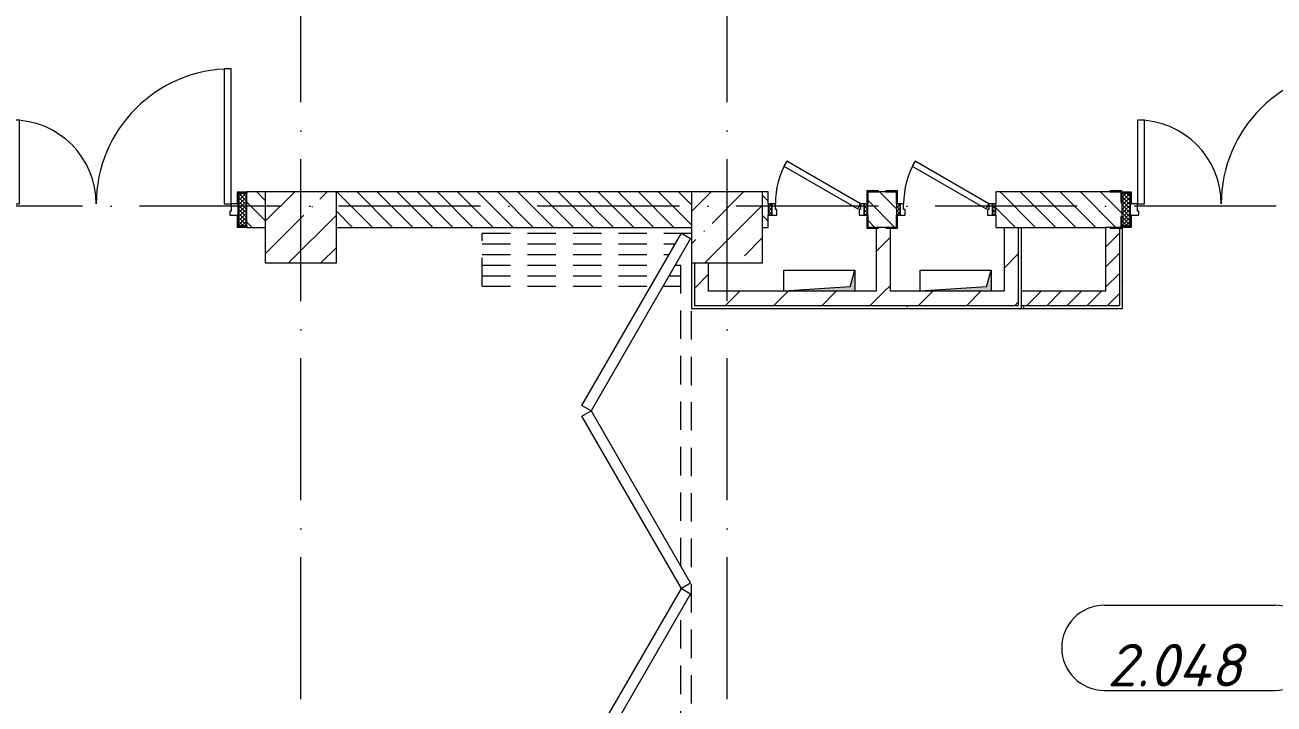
# Model space of a CAD drawing. Header units: millimetres. Extents: x -6467 to 106027, y -7090 to 195095.
# Drawn here: x 24108 to 32900, y 2477 to 7255 of the extents above; entities that cross this region are included whole.
import ezdxf

# ---------------------------------------------------------------- set-up
doc = ezdxf.new("R2010")
doc.units = ezdxf.units.MM
doc.linetypes.add('200_ШТРИХ__ш1_п0_6_', pattern=[320, 200, -120])
doc.linetypes.add('50_200_ШТРИХ_1Т_ш5_п1_п1_', pattern=[1400, 1000, -200, 0, -200])
for name, color, linetype, lineweight, true_color in [('A-AREA-IDEN-1', 7, 'Continuous', 9, 0xaaaaaa), ('A-GENM-1', 7, 'Continuous', 9, 0xaaaaaa), ('A-GENM-2', 7, 'Continuous', 20, 0xaaaaaa), ('I-WALL-1', 7, 'Continuous', 5, 0x787878), ('M-EQPM-1', 7, 'Continuous', 9, 0xaaaaaa), ('M-EQPM-2', 7, 'Continuous', 9, 0xe2e2e2), ('Оси-3', 7, '50_200_ШТРИХ_1Т_ш5_п1_п1_', 9, 0xaaaaaa)]:
    doc.layers.add(name, color=color, linetype=linetype, lineweight=lineweight, true_color=true_color)
for name, color, linetype, lineweight in [('A-DOOR', 7, 'Continuous', 9), ('A-DOOR-2', 7, 'Continuous', 5), ('A-DOOR-3', 7, '200_ШТРИХ__ш1_п0_6_', 5), ('A-DOOR-FRAM', 7, 'Continuous', 9), ('A-DOOR-FRAM-2', 7, 'Continuous', 5), ('A-WALL', 7, 'Continuous', 5), ('A-WALL-FNSH-1', 7, 'Continuous', 5), ('I-WALL', 7, 'Continuous', 5), ('S-COLS', 7, 'Continuous', 9), ('S-COLS-1', 7, 'Continuous', 5)]:
    doc.layers.add(name, color=color, linetype=linetype, lineweight=lineweight)
doc.styles.add('ISOCPEUR_I', font='isocpeui.ttf', dxfattribs={"height": 300})
pattern_1 = [(45, (0, 0), (-169.7056, 169.7056), [])]
pattern_2 = [(0, (0, 0), (406.4, 101.6), [6.706, -298.094, 6.706, -298.094, -1625.6]), (0, (0, 0), (406.4, 101.6), [-609.6, 6.706, -602.894, 6.706, -298.094, -711.2]), (0, (0, 0), (406.4, 101.6), [-1524, 6.706, -196.494, 6.706, -501.294]), (120, (152.4, 50.8), (-291.18818, 301.15272), [6.706, -298.094, 6.706, -298.094, -1625.6]), (120, (152.4, 50.8), (-291.18818, 301.15272), [-609.6, 6.706, -602.894, 6.706, -298.094, -711.2]), (120, (152.4, 50.8), (-291.18818, 301.15272), [-1524, 6.706, -196.494, 6.706, -501.294]), (240, (203.2, 254), (-115.21182, -402.75272), [6.706, -298.094, 6.706, -298.094, -1625.6]), (240, (203.2, 254), (-115.21182, -402.75272), [-609.6, 6.706, -602.894, 6.706, -298.094, -711.2]), (240, (203.2, 254), (-115.21182, -402.75272), [-1524, 6.706, -196.494, 6.706, -501.294])]
pattern_3 = [(135, (1456.41, 189.685), (-14.14214, -14.14214), []), (225, (1456.41, 189.685), (14.14214, -14.14214), [])]
pattern_4 = [(45, (-666.384, 189.685), (-14.1421, 14.1421), []), (135, (-666.384, 189.685), (-14.1421, -14.1421), [])]
pattern_5 = [(45, (0, 0), (-70.71068, 70.71068), [])]

# ---------------------------------------------------------------- blocks, each defined once
blk = doc.blocks.new('BSC_Колонна _Прямоугольная - 500х500-V83-АИ_План этажа Радиаторы_2')
at = {"layer": 'S-COLS-1'}
h = blk.add_hatch(dxfattribs=at)
h.set_pattern_fill('FP_111', color=256, style=0, pattern_type=2)
h.set_pattern_definition([(45, (-29050, -5831.04), (-228.0985, 228.0985), []), (45, (-28821.9, -5831.04), (-228.0985, 228.0985), [403.225, -80.645, 6.706, -73.939])])
h.paths.add_polyline_path([(-250, -250), (250, -250), (250, 250), (-250, 250)])
for p, q in [((250, 250), (-250, 250)), ((-250, 250), (-250, -250)), ((250, -250), (250, 250)), ((-250, -250), (250, -250))]:
    blk.add_line(p, q, dxfattribs=at)
blk = doc.blocks.new('BSC_Колонна _Прямоугольная - 500х500-V253-АИ_План этажа Радиаторы_2')
at = {"layer": 'S-COLS-1'}
h = blk.add_hatch(dxfattribs=at)
h.set_pattern_fill('FP_149', color=256, style=0, pattern_type=2)
h.set_pattern_definition([(45, (-26050, -5831.04), (-228.0985, 228.0985), []), (45, (-25821.9, -5831.04), (-228.0985, 228.0985), [403.225, -80.645, 6.706, -73.939])])
h.paths.add_polyline_path([(-250, -250), (250, -250), (250, 250), (-250, 250)])
for p, q in [((250, 250), (-250, 250)), ((-250, 250), (-250, -250)), ((250, -250), (250, 250)), ((-250, -250), (250, -250))]:
    blk.add_line(p, q, dxfattribs=at)
blk = doc.blocks.new('Канал вертикальный прямоугольный - Шахта - значок проема-24087324-АИ_План этажа Радиаторы_2')
at = {"layer": 'M-EQPM-2'}
blk.add_hatch(color=256, dxfattribs=at).paths.add_polyline_path([(-250, 75), (-250, -75), (-217.5, 42.5), (250, 75)])
at = {"layer": 'M-EQPM-1'}
for p, q in [((-250, -75), (-250, 75)), ((-250, 75), (250, 75)), ((-217.5, 42.5), (-250, -75)), ((-217.5, 42.5), (250, 75)), ((250, 75), (250, -75)), ((250, -75), (-250, -75))]:
    blk.add_line(p, q, dxfattribs=at)
blk = doc.blocks.new('110_Дверь_СКБ_1Ст_Внутренняя - ДОО_Д-22_Дв_700x2100h_Технический шкаф ЭОМ и СС EI30-25217176-АИ_План этажа Радиаторы_2')
at = {"layer": 'A-DOOR-2'}
h = blk.add_hatch(dxfattribs=at)
h.set_pattern_fill('FP_232', color=256, style=0, pattern_type=2)
h.set_pattern_definition([(135, (1951.41, 189.685), (-14.14214, -14.14214), []), (225, (1951.41, 189.685), (14.14214, -14.14214), [])])
h.paths.add_polyline_path([(362.5, -40), (362.5, 40), (337.5, 40), (337.5, -40)])
at = {"layer": 'A-DOOR-FRAM-2'}
h = blk.add_hatch(dxfattribs=at)
h.set_pattern_fill('FP_233', color=256, style=0, pattern_type=2)
h.set_pattern_definition([(45, (-171.384, 189.685), (-14.1421, 14.1421), []), (135, (-171.384, 189.685), (-14.1421, -14.1421), [])])
h.paths.add_polyline_path([(-312.5, -40), (-312.5, 40), (-337.5, 40), (-337.5, -40)])
at = {"layer": 'A-DOOR'}
for p, q in [((-207.1, 340), (-227.1, 305.4)), ((-227.1, 305.4), (292.5, 5.4)), ((312.5, 40), (-207.1, 340)), ((292.5, 5.4), (312.5, 40))]:
    blk.add_line(p, q, dxfattribs=at)
at = {"layer": 'A-DOOR-2'}
blk.add_arc((312.5, 40), 600, 150, 180, dxfattribs=at)
at = {"layer": 'A-DOOR-FRAM'}
for p, q in [((-312.5, 40), (-337.5, 40)), ((-337.5, 40), (-337.5, -40)), ((-287.5, 40), (-312.5, 40)), ((-312.5, 40), (-312.5, -40)), ((-312.5, -40), (-312.5, 40)), ((-287.5, 0), (-287.5, 40)), ((-277.5, 0), (-287.5, 0)), ((-277.5, -40), (-277.5, 0)), ((312.5, 0), (302.5, 0)), ((302.5, 0), (302.5, -40)), ((312.5, 40), (312.5, 0)), ((337.5, 40), (312.5, 40)), ((337.5, -40), (337.5, 40)), ((362.5, 40), (337.5, 40)), ((337.5, 40), (337.5, -40)), ((362.5, -40), (362.5, 40)), ((-337.5, -40), (-312.5, -40)), ((-312.5, -40), (-277.5, -40)), ((302.5, -40), (337.5, -40)), ((337.5, -40), (362.5, -40))]:
    blk.add_line(p, q, dxfattribs=at)
blk = doc.blocks.new('DOR__перегородка__Прямоугольная - Вн_ДПГ_7150х3600h-V343-АИ_План этажа Радиаторы_2')
at = {"layer": 'A-DOOR-3'}
for p, q in [((6775.2, 1474.2), (7150, 1474.2)), ((6775.2, 1474.2), (6775.2, 287.5)), ((6850.2, 1474.2), (6850.2, 244.2)), ((6925.2, 1474.2), (6925.2, 200.9)), ((7000.2, 1474.2), (7000.2, 157.6)), ((7075.2, 1474.2), (7075.2, 114.3)), ((7150, 1474.2), (7150, 0)), ((6775.2, 200.9), (6775.2, 75)), ((6850.2, 157.6), (6850.2, 75)), ((6925.2, 114.3), (6925.2, 75)), ((0, 75), (0, 0)), ((0, 75), (1994.5, 75)), ((0, 0), (6620, 0)), ((2144.5, 75), (2156.7, 75)), ((2306.7, 75), (4493.8, 75)), ((4643.8, 75), (4655, 75)), ((4805, 75), (6993.2, 75)), ((7143.2, 75), (7150, 75))]:
    blk.add_line(p, q, dxfattribs=at)
at = {"layer": 'A-DOOR-FRAM'}
for p, q in [((-348.4, 71.7), (863.9, 771.8)), ((901.5, 706.9), (-310.9, 6.7)), ((863.9, 771.8), (901.5, 706.9)), ((900.4, 706.9), (937.9, 771.8)), ((2112.7, 6.7), (900.4, 706.9)), ((937.9, 771.8), (2150.3, 71.7)), ((2150.9, 71.7), (3363.3, 771.8)), ((3400.8, 706.9), (2188.4, 6.7)), ((3363.3, 771.8), (3400.8, 706.9)), ((3399.7, 706.9), (3437.3, 771.8)), ((4612.1, 6.7), (3399.7, 706.9)), ((3437.3, 771.8), (4649.6, 71.7)), ((4649.2, 71.7), (5861.6, 771.8)), ((5899.1, 706.9), (4686.7, 6.7)), ((5861.6, 771.8), (5899.1, 706.9)), ((5899.1, 706.9), (5936.6, 771.8)), ((7111.4, 6.7), (5899.1, 706.9)), ((5936.6, 771.8), (7148.9, 71.7)), ((-310.9, 6.7), (-348.4, 71.7)), ((2150.3, 71.7), (2112.7, 6.7)), ((2188.4, 6.7), (2150.9, 71.7)), ((4649.6, 71.7), (4612.1, 6.7)), ((4686.7, 6.7), (4649.2, 71.7)), ((7148.9, 71.7), (7111.4, 6.7))]:
    blk.add_line(p, q, dxfattribs=at)
blk = doc.blocks.new('110_Дверь_СКБ_2Ст_Наружная1 - СОШ_Д-07_1760_1440_х2400мм_Все учебные помещения_ читальные залы_EIW30-25550483-АИ_План этажа Радиаторы_2')
at = {"layer": 'A-DOOR-2'}
h = blk.add_hatch(dxfattribs=at)
h.set_pattern_fill('FP_120', color=256, style=0, pattern_type=2)
h.set_pattern_definition(pattern_3)
h.paths.add_polyline_path([(899.5, -115), (899.5, 115), (839.5, 115), (839.5, -115)])
at = {"layer": 'A-DOOR-FRAM-2'}
h = blk.add_hatch(dxfattribs=at)
h.set_pattern_fill('FP_121', color=256, style=0, pattern_type=2)
h.set_pattern_definition(pattern_4)
h.paths.add_polyline_path([(-800.5, -115), (-800.5, 115), (-860.5, 115), (-860.5, -115)])
at = {"layer": 'A-DOOR'}
for p, q in [((789.5, 990), (739.5, 990)), ((739.5, 990), (739.5, 40)), ((789.5, 40), (789.5, 990)), ((-750.5, 630), (-750.5, 40)), ((-700.5, 630), (-750.5, 630)), ((-700.5, 40), (-700.5, 630)), ((-750.5, 40), (-700.5, 40)), ((739.5, 40), (789.5, 40))]:
    blk.add_line(p, q, dxfattribs=at)
at = {"layer": 'A-DOOR-2'}
for p, q in [((-792.5, 123), (-862.5, 123)), ((-862.5, 123), (-862.5, 115)), ((-862.5, 115), (-800.5, 115)), ((-800.5, 115), (-800.5, 40)), ((-792.5, 40), (-792.5, 123)), ((901.5, 123), (831.5, 123)), ((831.5, 123), (831.5, 40)), ((839.5, 40), (839.5, 115)), ((839.5, 115), (901.5, 115)), ((901.5, 115), (901.5, 123)), ((-800.5, 40), (-792.5, 40)), ((831.5, 40), (839.5, 40)), ((-792.5, -40), (-800.5, -40)), ((-800.5, -40), (-800.5, -115)), ((-792.5, -123), (-792.5, -40)), ((839.5, -40), (831.5, -40)), ((831.5, -40), (831.5, -123)), ((839.5, -115), (839.5, -40)), ((-862.5, -115), (-862.5, -123)), ((-800.5, -115), (-862.5, -115)), ((-862.5, -123), (-792.5, -123)), ((831.5, -123), (901.5, -123)), ((901.5, -115), (839.5, -115)), ((901.5, -123), (901.5, -115))]:
    blk.add_line(p, q, dxfattribs=at)
for centre, radius, start, end in [((789.5, 40), 950, 90, 180), ((-750.5, 40), 590, 0, 90)]:
    blk.add_arc(centre, radius, start, end, dxfattribs=at)
at = {"layer": 'A-DOOR-FRAM'}
for p, q in [((-800.5, 115), (-860.5, 115)), ((-860.5, 115), (-860.5, -115)), ((-800.5, -115), (-800.5, 115)), ((899.5, 115), (839.5, 115)), ((839.5, 115), (839.5, -115)), ((899.5, -115), (899.5, 115)), ((-750.5, 40), (-800.5, 40)), ((-800.5, 40), (-800.5, -40)), ((-750.5, -10), (-750.5, 40)), ((789.5, 40), (789.5, -10)), ((839.5, 40), (789.5, 40)), ((839.5, -40), (839.5, 40)), ((-800.5, -40), (-740.5, -40)), ((-740.5, -10), (-750.5, -10)), ((-740.5, -40), (-740.5, -10)), ((789.5, -10), (779.5, -10)), ((779.5, -10), (779.5, -40)), ((779.5, -40), (839.5, -40)), ((-860.5, -115), (-800.5, -115)), ((839.5, -115), (899.5, -115))]:
    blk.add_line(p, q, dxfattribs=at)
blk = doc.blocks.new('110_Дверь_СКБ_2Ст_Наружная1 - СОШ_Д-07_1760_1440_х2400мм_Все учебные помещения_ читальные залы_EIW30-25550325-АИ_План этажа Радиаторы_2')
at = {"layer": 'A-DOOR-2'}
h = blk.add_hatch(dxfattribs=at)
h.set_pattern_fill('FP_120', color=256, style=0, pattern_type=2)
h.set_pattern_definition(pattern_3)
h.paths.add_polyline_path([(899.5, -115), (899.5, 115), (839.5, 115), (839.5, -115)])
at = {"layer": 'A-DOOR-FRAM-2'}
h = blk.add_hatch(dxfattribs=at)
h.set_pattern_fill('FP_121', color=256, style=0, pattern_type=2)
h.set_pattern_definition(pattern_4)
h.paths.add_polyline_path([(-800.5, -115), (-800.5, 115), (-860.5, 115), (-860.5, -115)])
at = {"layer": 'A-DOOR'}
for p, q in [((789.5, 990), (739.5, 990)), ((739.5, 990), (739.5, 40)), ((789.5, 40), (789.5, 990)), ((-750.5, 630), (-750.5, 40)), ((-700.5, 630), (-750.5, 630)), ((-700.5, 40), (-700.5, 630)), ((-750.5, 40), (-700.5, 40)), ((739.5, 40), (789.5, 40))]:
    blk.add_line(p, q, dxfattribs=at)
at = {"layer": 'A-DOOR-2'}
for p, q in [((-792.5, 123), (-862.5, 123)), ((-862.5, 123), (-862.5, 115)), ((-862.5, 115), (-800.5, 115)), ((-800.5, 115), (-800.5, 40)), ((-792.5, 40), (-792.5, 123)), ((901.5, 123), (831.5, 123)), ((831.5, 123), (831.5, 40)), ((839.5, 40), (839.5, 115)), ((839.5, 115), (901.5, 115)), ((901.5, 115), (901.5, 123)), ((-800.5, 40), (-792.5, 40)), ((831.5, 40), (839.5, 40)), ((-792.5, -40), (-800.5, -40)), ((-800.5, -40), (-800.5, -115)), ((-792.5, -123), (-792.5, -40)), ((839.5, -40), (831.5, -40)), ((831.5, -40), (831.5, -123)), ((839.5, -115), (839.5, -40)), ((-862.5, -115), (-862.5, -123)), ((-800.5, -115), (-862.5, -115)), ((-862.5, -123), (-792.5, -123)), ((831.5, -123), (901.5, -123)), ((901.5, -115), (839.5, -115)), ((901.5, -123), (901.5, -115))]:
    blk.add_line(p, q, dxfattribs=at)
for centre, radius, start, end in [((789.5, 40), 950, 90, 180), ((-750.5, 40), 590, 0, 90)]:
    blk.add_arc(centre, radius, start, end, dxfattribs=at)
at = {"layer": 'A-DOOR-FRAM'}
for p, q in [((-800.5, 115), (-860.5, 115)), ((-860.5, 115), (-860.5, -115)), ((-800.5, -115), (-800.5, 115)), ((899.5, 115), (839.5, 115)), ((839.5, 115), (839.5, -115)), ((899.5, -115), (899.5, 115)), ((-750.5, 40), (-800.5, 40)), ((-800.5, 40), (-800.5, -40)), ((-750.5, -10), (-750.5, 40)), ((789.5, 40), (789.5, -10)), ((839.5, 40), (789.5, 40)), ((839.5, -40), (839.5, 40)), ((-800.5, -40), (-740.5, -40)), ((-740.5, -10), (-750.5, -10)), ((-740.5, -40), (-740.5, -10)), ((789.5, -10), (779.5, -10)), ((779.5, -10), (779.5, -40)), ((779.5, -40), (839.5, -40)), ((-860.5, -115), (-800.5, -115)), ((839.5, -115), (899.5, -115))]:
    blk.add_line(p, q, dxfattribs=at)
blk = doc.blocks.new('АР_Перемычка1 - АР_Перемычка-25550514-АИ_План этажа Радиаторы_2')
at = {"layer": 'A-GENM-1'}
blk.add_line((0, -125), (8, -125), dxfattribs=at)
blk = doc.blocks.new('Фахверк _газобетон торцы_227 - Фахверк _газобетон торцы_-25550664-АИ_План этажа Радиаторы_2')
at = {"layer": 'A-GENM-2'}
for p, q in [((89406, 156989.3), (89325, 156989.3)), ((89325, 156989.3), (89325, 156983.3)), ((89325, 156983.3), (89400, 156983.3)), ((89400, 156983.3), (89400, 156908.3)), ((89406, 156981.1), (89406, 156989.3)), ((89400, 156908.3), (89406, 156908.3)), ((89406, 156808.3), (89400, 156808.3)), ((89400, 156808.3), (89400, 156733.3)), ((89400, 156733.3), (89325, 156733.3)), ((89325, 156733.3), (89325, 156727.3)), ((89325, 156727.3), (89406, 156727.3)), ((89406, 156727.3), (89406, 156735.6))]:
    blk.add_line(p, q, dxfattribs=at)
blk = doc.blocks.new('Фахверк _газобетон торцы_779 - Фахверк _газобетон торцы_-25914278-АИ_План этажа Радиаторы_2')
at = {"layer": 'A-GENM-2'}
for p, q in [((14515, 11134.7), (14434, 11134.7)), ((14434, 11134.7), (14434, 11053.7)), ((14440, 11053.7), (14440, 11128.7)), ((14440, 11128.7), (14515, 11128.7)), ((14515, 11128.7), (14515, 11134.7)), ((14434, 11053.7), (14440, 11053.7)), ((14440, 10953.7), (14434, 10953.7)), ((14434, 10953.7), (14434, 10872.7)), ((14440, 10878.7), (14440, 10953.7)), ((14434, 10872.7), (14515, 10872.7)), ((14515, 10878.7), (14440, 10878.7)), ((14515, 10872.7), (14515, 10878.7))]:
    blk.add_line(p, q, dxfattribs=at)
blk = doc.blocks.new('Фахверк _газобетон торцы_780 - Фахверк _газобетон торцы_-25914298-АИ_План этажа Радиаторы_2')
at = {"layer": 'A-GENM-2'}
for p, q in [((88426, 11134.7), (88345, 11134.7)), ((88345, 11134.7), (88345, 11128.7)), ((88345, 11128.7), (88420, 11128.7)), ((88420, 11128.7), (88420, 11053.7)), ((88426, 11053.7), (88426, 11134.7)), ((88420, 11053.7), (88426, 11053.7)), ((88420, 10953.7), (88420, 10878.7)), ((88426, 10953.7), (88420, 10953.7)), ((88426, 10872.7), (88426, 10953.7)), ((88420, 10878.7), (88345, 10878.7)), ((88345, 10878.7), (88345, 10872.7)), ((88345, 10872.7), (88426, 10872.7))]:
    blk.add_line(p, q, dxfattribs=at)
blk = doc.blocks.new('AAR_СКБ_Марка_помещения_1_5 ммп - Номер-27962133-АИ_План этажа Радиаторы_2')
at = {"layer": 'A-AREA-IDEN-1'}
for p, q in [((-2.987, 3), (3.013, 3)), ((-2.987, 0), (3.013, 0))]:
    blk.add_line(p, q, dxfattribs=at)
for centre, start, end in [((-2.987, 1.5), 90, 270), ((3.013, 1.5), 270, 90)]:
    blk.add_arc(centre, 1.5, start, end, dxfattribs=at)

msp = doc.modelspace()

# ---------------------------------------------------------------- hatches: boundary and pattern name
at = {"layer": 'I-WALL'}
h = msp.add_hatch(dxfattribs=at)
h.set_pattern_fill('FP_2', color=256, style=0, pattern_type=2)
h.set_pattern_definition([(135, (0, 0), (-70.71068, -70.71068), [])])
h.paths.add_polyline_path([(34400, 5831), (34800, 5831), (34800, 6081), (33590.1, 6079), (33590.1, 5831), (34387.4, 5831)])
h.paths.add_polyline_path([(31120, 5831), (31826.1, 5833), (31826.1, 6081), (30943, 6081), (30943, 5831), (31100, 5831)])
h.paths.add_polyline_path([(29300, 5831), (29340, 5831), (29340, 6081), (29300, 6081), (29300, 5916)])
h.paths.add_polyline_path([(28800, 5831), (28800, 6081), (26300, 6081), (26300, 5831)])
h.paths.add_polyline_path([(30100, 5831), (30243, 5831), (30243, 6081), (30040, 6081), (30040, 5831)])
h.paths.add_polyline_path([(25672, 5831), (25800, 5833), (25800, 6081), (25672, 6079), (25670, 5831)])
h.paths.add_polyline_path([(23071.9, 5831), (23908, 5833), (23908, 6081), (20300, 6081), (20300, 5831), (23044.4, 5831)])
h = msp.add_hatch(dxfattribs=at)
h.set_pattern_fill('FP_5', color=256, style=0, pattern_type=2)
h.set_pattern_definition(pattern_1)
h.paths.add_polyline_path([(30200, 5381), (30200, 5831), (30100, 5831), (30100, 5381)])
h = msp.add_hatch(dxfattribs=at)
h.set_pattern_fill('FP_5', color=256, style=0, pattern_type=2)
h.set_pattern_definition(pattern_1)
h.paths.add_polyline_path([(31100, 5381), (31100, 5831), (31000, 5831), (31000, 5381), (31065.4, 5381)])
h = msp.add_hatch(dxfattribs=at)
h.set_pattern_fill('FP_4', color=256, style=0, pattern_type=2)
h.set_pattern_definition(pattern_5)
h.paths.add_polyline_path([(31814.1, 5381), (31814.1, 5831), (31714.1, 5831), (31714.1, 5381)])
h = msp.add_hatch(dxfattribs=at)
h.set_pattern_fill('FP_5', color=256, style=0, pattern_type=2)
h.set_pattern_definition(pattern_1)
h.paths.add_polyline_path([(28920, 5381), (28920, 5581), (28820, 5581), (28820, 5381)])
h = msp.add_hatch(dxfattribs=at)
h.set_pattern_fill('FP_5', color=256, style=0, pattern_type=2)
h.set_pattern_definition(pattern_1)
h.paths.add_polyline_path([(31100, 5281), (31100, 5381), (28820, 5381), (28820, 5281), (29404.4, 5281)])
h = msp.add_hatch(dxfattribs=at)
h.set_pattern_fill('FP_4', color=256, style=0, pattern_type=2)
h.set_pattern_definition(pattern_5)
h.paths.add_polyline_path([(31120, 5281), (31814.1, 5281), (31814.1, 5381), (31120, 5381), (31120, 5319.5)])
at = {"layer": 'I-WALL-1'}
h = msp.add_hatch(dxfattribs=at)
h.set_pattern_fill('FP_3', color=256, style=0, pattern_type=2)
h.set_pattern_definition(pattern_2)
h.paths.add_polyline_path([(31120, 5281), (31120, 5831), (31100, 5831), (31100, 5281)])
h = msp.add_hatch(dxfattribs=at)
h.set_pattern_fill('FP_3', color=256, style=0, pattern_type=2)
h.set_pattern_definition(pattern_2)
h.paths.add_polyline_path([(31814.1, 5281), (31834.1, 5281), (31834.1, 5831), (31814.1, 5831), (31814.1, 5319.5)])
h = msp.add_hatch(dxfattribs=at)
h.set_pattern_fill('FP_3', color=256, style=0, pattern_type=2)
h.set_pattern_definition(pattern_2)
h.paths.add_polyline_path([(28820, 5281), (28820, 5581), (28800, 5581), (28800, 5281)])
h = msp.add_hatch(dxfattribs=at)
h.set_pattern_fill('FP_3', color=256, style=0, pattern_type=2)
h.set_pattern_definition(pattern_2)
h.paths.add_polyline_path([(31120, 5261), (31120, 5281), (28800, 5281), (28800, 5261), (29404.4, 5261)])
h = msp.add_hatch(dxfattribs=at)
h.set_pattern_fill('FP_3', color=256, style=0, pattern_type=2)
h.set_pattern_definition(pattern_2)
h.paths.add_polyline_path([(31120, 5261), (31834.1, 5261), (31834.1, 5281), (31120, 5281)])

# ---------------------------------------------------------------- linework, layer by layer
at = {"layer": 'A-WALL'}
for p, q in [((25800, 6081), (25670, 6081)), ((28800, 6081), (26300, 6081)), ((29340, 6081), (29300, 6081)), ((29340, 5996), (29340, 6081)), ((30243, 6081), (30040, 6081)), ((30040, 6081), (30040, 5996)), ((30243, 5996), (30243, 6081)), ((31828.1, 6081), (30943, 6081)), ((30943, 6081), (30943, 5996)), ((29340, 5831), (29340, 5916)), ((30040, 5916), (30040, 5831)), ((30243, 5831), (30243, 5916)), ((30943, 5916), (30943, 5831)), ((25670, 5831), (25800, 5831)), ((26300, 5831), (28800, 5831)), ((29300, 5831), (29340, 5831)), ((30243, 5831), (30040, 5831)), ((30943, 5831), (31714.1, 5831)), ((31100, 5831), (31100, 5281)), ((31814.1, 5281), (31814.1, 5831)), ((28820, 5581), (28820, 5281)), ((28820, 5281), (31100, 5281)), ((31120, 5281), (31814.1, 5281))]:
    msp.add_line(p, q, dxfattribs=at)
at = {"layer": 'A-WALL-FNSH-1'}
for p, q in [((30100, 5831), (30100, 5381)), ((30200, 5381), (30200, 5831)), ((31000, 5831), (31000, 5381)), ((31120, 5831), (31120, 5261)), ((31714.1, 5831), (31714.1, 5381)), ((31834.1, 5831), (31714.1, 5831)), ((31834.1, 5261), (31834.1, 5831)), ((28800, 5581), (28800, 5261)), ((28920, 5381), (28920, 5581)), ((29449.3, 5381), (28920, 5381)), ((30100, 5381), (29949.3, 5381)), ((30409.3, 5381), (30200, 5381)), ((31000, 5381), (30909.3, 5381)), ((31714.1, 5381), (31120, 5381)), ((28800, 5261), (31120, 5261)), ((31120, 5261), (31834.1, 5261))]:
    msp.add_line(p, q, dxfattribs=at)
at = {"layer": 'Оси-3'}
for p, q in [((26050, -5889.7), (26050, 11717)), ((29050, -5889.7), (29050, 11717)), ((90318.8, 5981), (-5267.3, 5981))]:
    msp.add_line(p, q, dxfattribs=at)

# ---------------------------------------------------------------- block references
at = {"layer": 'A-AREA-IDEN-1', "xscale": 199.9999999999999, "yscale": 199.9999999999999, "zscale": 199.9999999999999}
msp.add_blockref('AAR_СКБ_Марка_помещения_1_5 ммп - Номер-27962133-АИ_План этажа Радиаторы_2', (32303.3, 2572.6), dxfattribs=at)
at = {"layer": 'A-DOOR-2'}
for name, p in [('110_Дверь_СКБ_2Ст_Наружная1 - СОШ_Д-07_1760_1440_х2400мм_Все учебные помещения_ читальные залы_EIW30-25550325-АИ_План этажа Радиаторы_2', (24770.5, 5956)), ('110_Дверь_СКБ_2Ст_Наружная1 - СОШ_Д-07_1760_1440_х2400мм_Все учебные помещения_ читальные залы_EIW30-25550483-АИ_План этажа Радиаторы_2', (32688.6, 5956)), ('110_Дверь_СКБ_1Ст_Внутренняя - ДОО_Д-22_Дв_700x2100h_Технический шкаф ЭОМ и СС EI30-25217176-АИ_План этажа Радиаторы_2', (29677.5, 5956)), ('110_Дверь_СКБ_1Ст_Внутренняя - ДОО_Д-22_Дв_700x2100h_Технический шкаф ЭОМ и СС EI30-25217176-АИ_План этажа Радиаторы_2', (30580.5, 5956))]:
    msp.add_blockref(name, p, dxfattribs=at)
at = {"layer": 'A-DOOR-2', "rotation": 90.00000000000026}
msp.add_blockref('DOR__перегородка__Прямоугольная - Вн_ДПГ_7150х3600h-V343-АИ_План этажа Радиаторы_2', (28800, -1359), dxfattribs=at)
at = {"layer": 'A-GENM-1', "rotation": 180}
for name, p in [('Фахверк _газобетон торцы_780 - Фахверк _газобетон торцы_-25914298-АИ_План этажа Радиаторы_2', (118460, 16959.8)), ('Фахверк _газобетон торцы_779 - Фахверк _газобетон торцы_-25914278-АИ_План этажа Радиаторы_2', (44683, 16959.8))]:
    msp.add_blockref(name, p, dxfattribs=at)
at = {"layer": 'A-GENM-1'}
for name, p in [('Фахверк _газобетон торцы_227 - Фахверк _газобетон торцы_-25550664-АИ_План этажа Радиаторы_2', (-57577.9, -150902.3)), ('АР_Перемычка1 - АР_Перемычка-25550514-АИ_План этажа Радиаторы_2', (31828.1, 5956))]:
    msp.add_blockref(name, p, dxfattribs=at)
at = {"layer": 'M-EQPM-1', "rotation": 180}
for p in [(29699.3, 5456), (30659.3, 5456)]:
    msp.add_blockref('Канал вертикальный прямоугольный - Шахта - значок проема-24087324-АИ_План этажа Радиаторы_2', p, dxfattribs=at)
at = {"layer": 'S-COLS'}
for name, p in [('BSC_Колонна _Прямоугольная - 500х500-V253-АИ_План этажа Радиаторы_2', (26050, 5831)), ('BSC_Колонна _Прямоугольная - 500х500-V83-АИ_План этажа Радиаторы_2', (29050, 5831))]:
    msp.add_blockref(name, p, dxfattribs=at)

# ---------------------------------------------------------------- texts
at = {"layer": 'A-AREA-IDEN-1', "insert": (32200.1, 2600.8), "char_height": 300, "width": 992, "attachment_point": 8, "line_spacing_factor": 1.139951, "style": 'ISOCPEUR_I'}
msp.add_mtext('\\pxqc,t8.46667,16.93333,25.4,33.86667,42.33333,50.8,59.26667,67.73333,76.2,84.66667,93.13333,101.6,110.06667,118.53333,127,135.46667,143.93333,152.4,160.86667,169.33333,177.8,186.26667,194.73333,203.2,211.66667,220.13333,228.6,237.06667,245.53333,254,262.46667,270.93333;{2.048}', dxfattribs=at)

doc.saveas('drawing.dxf')
